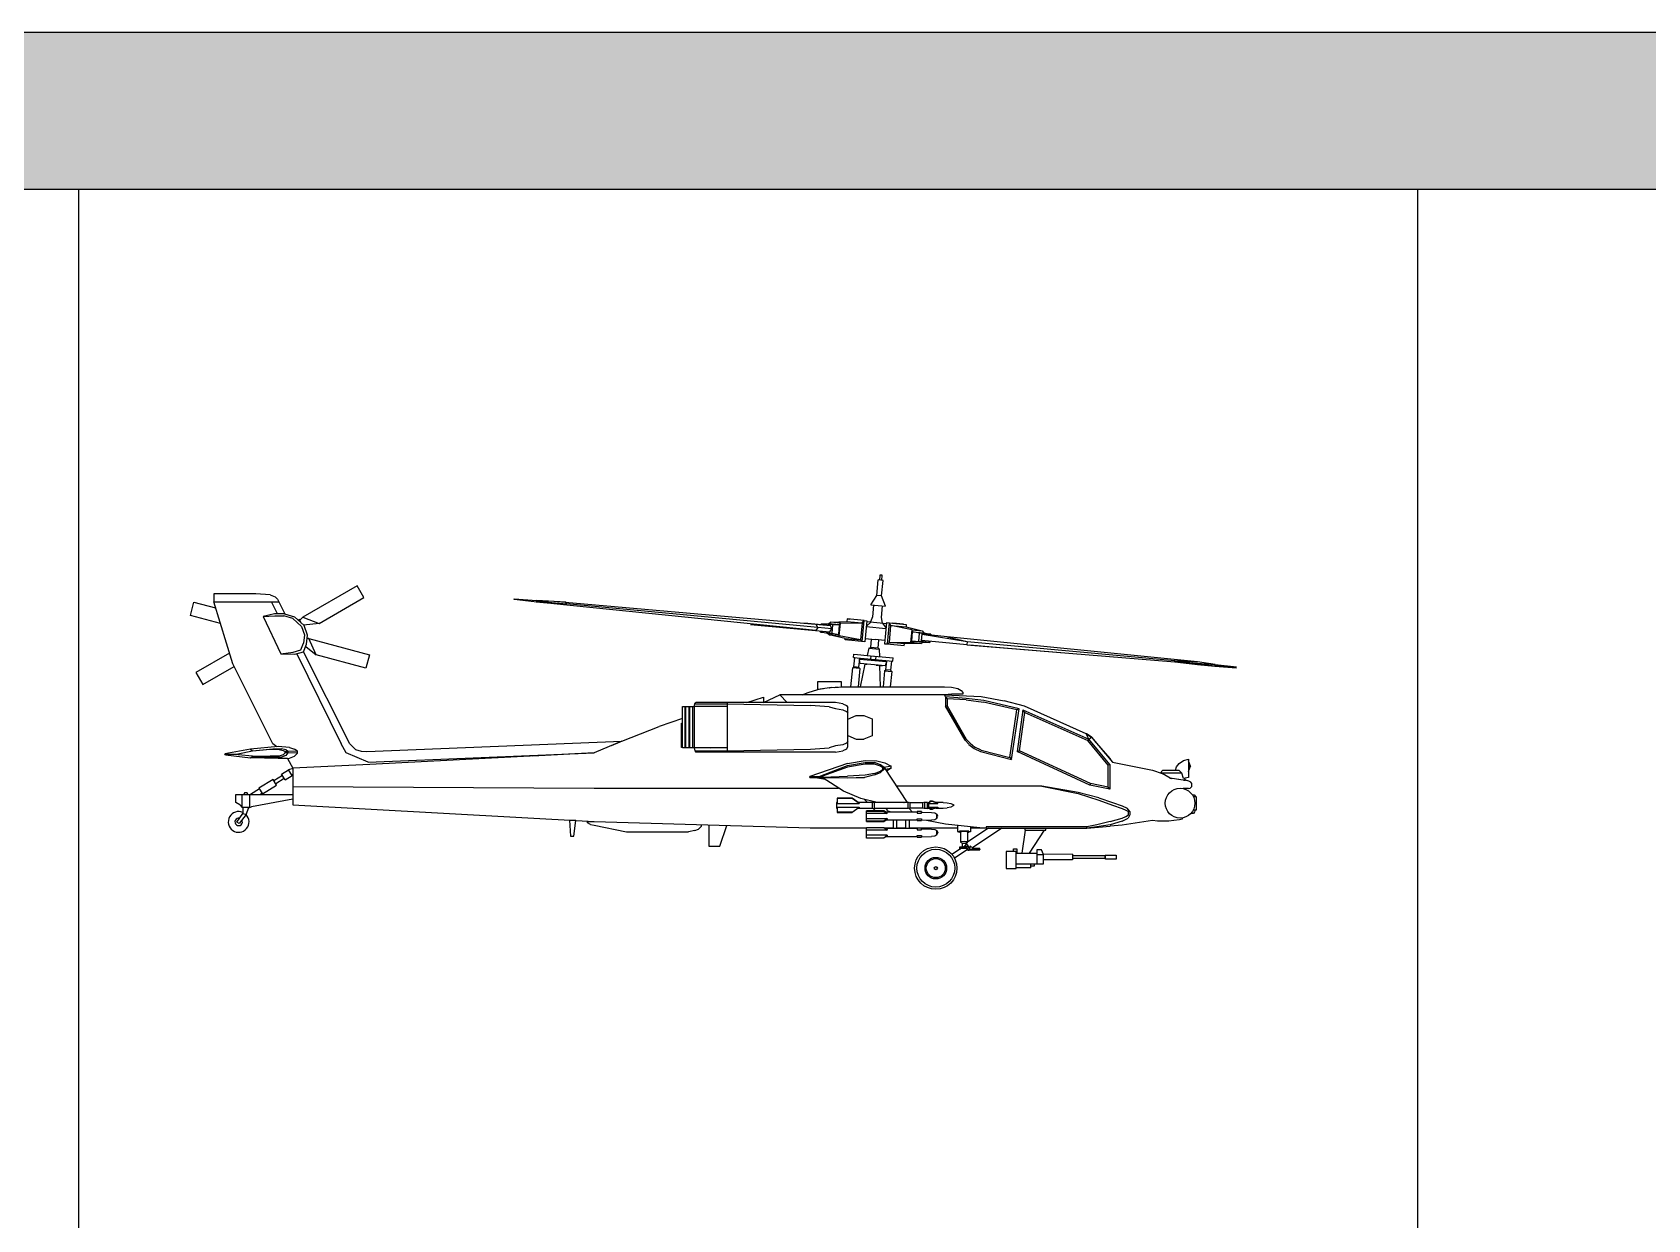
# Model space of a CAD drawing. Header units: millimetres. Extents: x 15433 to 243506, y 235846 to 321695.
# Drawn here: x 184703 to 213816, y 300296 to 321695 of the extents above; entities that cross this region are included whole.
import ezdxf

# ---------------------------------------------------------------- set-up
doc = ezdxf.new("R2010")
doc.units = ezdxf.units.MM
doc.layers.add('www.cad-blocks.net', color=7, linetype='Continuous')

# ---------------------------------------------------------------- blocks, each defined once
blk = doc.blocks.new('02SAIR09')
at = {"color": 0, "linetype": 'ByBlock'}
for p, q in [((-192.02, 176.61), (-191.12, 185.84)), ((-188.2, 185.55), (-191.12, 185.84)), ((-190.11, 188.73), (-190.38, 185.76)), ((-189.9, 188.73), (-190.11, 188.73)), ((-189.42, 188.7), (-189.9, 188.73)), ((-188.95, 188.63), (-189.42, 188.7)), ((-188.68, 188.63), (-189.1, 188.63)), ((-189.1, 188.63), (-188.95, 188.63)), ((-189.05, 176.33), (-188.2, 185.55)), ((-188.95, 188.63), (-188.63, 188.59)), ((-188.87, 185.63), (-188.63, 188.59)), ((-188.63, 188.59), (-188.68, 188.63)), ((-565.03, 177.49), (-590.27, 177.49)), ((-590.27, 177.49), (-590.27, 172.72)), ((-556.29, 177), (-565.03, 177.49)), ((-556.29, 177), (-553.27, 175.73)), ((-553.27, 175.73), (-551.99, 174.24)), ((-504.12, 182.41), (-536.83, 163.53)), ((-526.86, 159.75), (-500.04, 175.27)), ((-500.04, 175.27), (-504.12, 182.41)), ((-195.52, 170.92), (-192.02, 176.61)), ((-189.05, 176.33), (-192.02, 176.61)), ((-186.72, 170.11), (-189.05, 176.33)), ((-604.27, 164.56), (-602.15, 172.51)), ((-602.15, 172.51), (-589.16, 169.01)), ((-578.77, 135.47), (-590.27, 172.72)), ((-590.27, 172.72), (-551.25, 172.72)), ((-553.8, 165.48), (-560.53, 163.99)), ((-552.05, 165.44), (-555.55, 172.72)), ((-547.75, 165.48), (-553.8, 165.48)), ((-551.99, 174.24), (-547.65, 165.41)), ((-547.65, 165.41), (-547.75, 165.48)), ((-547.75, 165.48), (-541.76, 163.75)), ((-409.75, 174.07), (-409.7, 174.56)), ((-396.23, 172.55), (-409.75, 174.07)), ((-409.7, 174.56), (-396.13, 173.54)), ((-396.61, 172.55), (-396.66, 172.58)), ((-379, 170.92), (-396.61, 172.55)), ((-396.5, 173.57), (-396.55, 173.54)), ((-396.5, 173.57), (-385.9, 173.08)), ((-396.13, 173.54), (-396.23, 172.55)), ((-396.23, 172.55), (-395.81, 173.01)), ((-378.85, 172.41), (-396.13, 173.54)), ((-396.13, 173.54), (-395.81, 173.01)), ((-395.81, 173.01), (-378.37, 171.59)), ((-386.11, 172.86), (-385.9, 173.08)), ((-386, 171.56), (-386.06, 171.56)), ((-228.6, 155.48), (-386, 171.56)), ((-385.9, 173.08), (-219.8, 158.41)), ((-378.37, 171.59), (-379, 170.92)), ((-378.37, 171.59), (-378.85, 172.41)), ((-227.38, 157.24), (-378.37, 171.59)), ((-195.52, 170.92), (-186.72, 170.11)), ((-193.88, 170.74), (-194.46, 163.78)), ((-189.1, 163.29), (-188.47, 170.21)), ((-586.29, 159.72), (-604.27, 164.56)), ((-560.53, 163.99), (-553.64, 164.24)), ((-560.53, 163.99), (-550.03, 141.48)), ((-553.64, 164.24), (-548.23, 164.24)), ((-542.82, 162.69), (-548.23, 164.24)), ((-537.63, 157.95), (-542.82, 162.69)), ((-541.76, 163.75), (-536.04, 158.48)), ((-538.85, 162.05), (-539.53, 161.66)), ((-537.68, 159.96), (-538.85, 162.05)), ((-538.63, 161.63), (-536.83, 163.53)), ((-537.63, 157.95), (-535.82, 152.79)), ((-536.83, 163.53), (-526.86, 159.75)), ((-526.86, 159.75), (-536.25, 158.66)), ((-534.02, 152.72), (-536.04, 158.48)), ((-267.89, 159.15), (-220.17, 154.66)), ((-235.33, 159.86), (-235.39, 159.79)), ((-225.26, 158.9), (-235.33, 159.86)), ((-227.38, 157.24), (-228.6, 155.48)), ((-227.38, 157.24), (-228.28, 159.19)), ((-218.95, 156.43), (-227.38, 157.24)), ((-225.26, 158.9), (-225.21, 159.4)), ((-225.21, 159.4), (-220.97, 159.5)), ((-218.53, 158.8), (-225.21, 159.4)), ((-221.02, 159.01), (-221.07, 158.52)), ((-220.97, 159.5), (-219.8, 160.42)), ((-214.29, 158.87), (-220.97, 159.5)), ((-220.17, 154.66), (-218.95, 156.43)), ((-219.96, 158.9), (-220.01, 158.41)), ((-219.8, 160.42), (-209.99, 160.99)), ((-213.81, 159.86), (-219.8, 160.42)), ((-218.95, 156.43), (-219.8, 158.41)), ((-218.53, 158.8), (-219.01, 153.81)), ((-214.29, 158.87), (-218.53, 158.8)), ((-214.82, 153.14), (-214.29, 158.87)), ((-214.55, 152.37), (-213.81, 159.86)), ((-214.29, 158.87), (-213.81, 159.86)), ((-213.81, 159.86), (-200.82, 160.14)), ((-209.67, 162.47), (-209.99, 160.99)), ((-209.99, 160.99), (-200.82, 160.14)), ((-199.44, 161.52), (-209.67, 162.47)), ((-209.67, 162.47), (-208.08, 162.33)), ((-208.08, 162.33), (-208.14, 162.3)), ((-200.82, 160.14), (-201.83, 149.93)), ((-200.82, 160.14), (-199.44, 161.52)), ((-200.66, 148.8), (-199.44, 161.52)), ((-199.44, 161.52), (-197.91, 161.34)), ((-197.91, 161.34), (-199.07, 148.65)), ((-186.45, 156.5), (-198.28, 157.6)), ((-198.22, 158.06), (-195.25, 160.6)), ((-197.96, 160.85), (-197.96, 160.81)), ((-197.96, 160.81), (-192.02, 160.32)), ((-194.46, 163.78), (-195.78, 160.64)), ((-192.02, 160.32), (-186.14, 159.75)), ((-188.47, 159.96), (-189.1, 163.29)), ((-188.79, 160), (-186.4, 156.96)), ((-186.08, 160.25), (-187.3, 147.56)), ((-186.08, 160.25), (-184.49, 160.11)), ((-184.49, 160.11), (-185.71, 147.38)), ((-184.49, 160.11), (-174.31, 159.12)), ((-183.43, 158.48), (-184.49, 160.11)), ((-184.39, 148.27), (-183.43, 158.48)), ((-170.71, 155.79), (-183.43, 158.48)), ((-183.43, 158.48), (-174.26, 157.63)), ((-175.9, 159.29), (-182.27, 159.86)), ((-175.9, 159.29), (-175.96, 159.26)), ((-175.96, 159.26), (-175.9, 159.29)), ((-174.31, 159.12), (-174.26, 157.63)), ((-174.26, 157.63), (-164.72, 155.23)), ((-171.4, 148.3), (-170.71, 155.79)), ((-170.44, 154.73), (-170.71, 155.79)), ((-170.71, 155.79), (-164.72, 155.23)), ((-537.89, 143.78), (-536.3, 147.84)), ((-535.82, 152.79), (-536.3, 147.84)), ((-536.25, 142.72), (-534.5, 147.24)), ((-535.03, 145.86), (-528.83, 140.95)), ((-534.5, 147.24), (-534.02, 152.72)), ((-533.23, 150.67), (-534.23, 150.63)), ((-533.23, 150.67), (-496.75, 140.91)), ((-528.83, 140.95), (-533.23, 150.67)), ((-225.69, 154.45), (-225.63, 155.16)), ((-221.5, 153.78), (-225.69, 154.45)), ((-225.69, 154.45), (-219.01, 153.81)), ((-224.41, 155.05), (-224.41, 155.05)), ((-221.44, 154.77), (-221.5, 154.03)), ((-220.54, 152.93), (-221.5, 153.78)), ((-221.5, 153.78), (-214.82, 153.14)), ((-210.95, 150.77), (-220.54, 152.93)), ((-220.54, 152.93), (-214.55, 152.37)), ((-220.49, 153.92), (-220.38, 154.66)), ((-219.01, 153.81), (-214.82, 153.14)), ((-214.55, 152.37), (-214.82, 153.14)), ((-201.83, 149.93), (-214.55, 152.37)), ((-210.89, 149.79), (-210.95, 150.77)), ((-210.95, 150.77), (-201.83, 149.93)), ((-209.3, 149.61), (-210.89, 149.79)), ((-199.07, 148.65), (-210.89, 149.79)), ((-209.3, 149.61), (-209.3, 149.61)), ((-201.83, 149.93), (-200.66, 148.8)), ((-198.91, 150.63), (-192.97, 150.1)), ((-195.31, 150.32), (-195.73, 145.33)), ((-187.14, 149.54), (-192.97, 150.1)), ((-191.17, 144.91), (-190.75, 149.86)), ((-187.3, 147.56), (-185.71, 147.38)), ((-185.71, 147.38), (-184.39, 148.27)), ((-185.71, 147.38), (-175.48, 146.43)), ((-184.39, 148.27), (-171.4, 148.3)), ((-175.21, 147.42), (-184.39, 148.27)), ((-177.07, 146.57), (-177.07, 146.57)), ((-175.48, 146.43), (-175.21, 147.42)), ((-165.41, 147.74), (-175.21, 147.42)), ((-171.4, 148.3), (-170.97, 149.01)), ((-165.41, 147.74), (-171.4, 148.3)), ((-170.97, 149.01), (-170.44, 154.73)), ((-164.29, 148.41), (-170.97, 149.01)), ((-170.97, 149.01), (-166.73, 148.87)), ((-166.26, 153.85), (-170.44, 154.73)), ((-170.44, 154.73), (-163.76, 154.13)), ((-166.73, 148.87), (-166.26, 153.85)), ((-160.05, 148.23), (-166.73, 148.87)), ((-159.58, 153.21), (-166.26, 153.85)), ((-165.41, 147.74), (-164.29, 148.41)), ((-164.88, 153.71), (-165.35, 148.73)), ((-165.09, 149.47), (-164.72, 153.21)), ((-137.79, 146.89), (-165.09, 149.47)), ((-164.72, 155.23), (-163.76, 154.13)), ((-164.72, 153.21), (-137.63, 148.9)), ((-149.61, 151.76), (-164.72, 153.21)), ((-164.24, 149.36), (-164.29, 148.62)), ((-164.29, 148.41), (-160.05, 148.23)), ((-163.82, 153.6), (-163.87, 153.11)), ((-163.76, 154.13), (-159.58, 153.21)), ((-160, 148.97), (-160.05, 148.23)), ((-159.58, 153.21), (-159.63, 152.72)), ((0.8, 136.6), (-149.61, 151.76)), ((-149.61, 151.76), (-137.63, 148.9)), ((-137.63, 148.9), (-137.79, 146.89)), ((-137.79, 146.89), (-12.88, 136.64)), ((-137.63, 148.9), (-12.83, 137.38)), ((-117.75, 145.01), (-135.98, 146.71)), ((-580.78, 141.9), (-601.03, 130.21)), ((-550.03, 141.48), (-542.61, 142.43)), ((-550.03, 141.48), (-541.5, 141.23)), ((-542.61, 142.43), (-537.89, 143.78)), ((-541.5, 141.23), (-536.25, 142.72)), ((-540.33, 141.55), (-513.77, 87.47)), ((-508.52, 87.47), (-536.25, 142.75)), ((-498.87, 132.93), (-528.83, 140.95)), ((-496.75, 140.91), (-498.87, 132.93)), ((-205.96, 139.25), (-205.8, 141.27)), ((-205.17, 139.04), (-205.96, 139.25)), ((-205.96, 139.25), (-182.27, 137.03)), ((-205.8, 141.27), (-203.47, 141.06)), ((-205.65, 133.7), (-205.17, 139.08)), ((-203.47, 141.06), (-193.93, 140.14)), ((-202.36, 138.69), (-202.84, 133.46)), ((-202.36, 138.33), (-202.41, 138.33)), ((-202.36, 138.16), (-202.36, 138.33)), ((-201.88, 135.61), (-202.36, 138.16)), ((-186.03, 136.64), (-202.36, 138.16)), ((-196.74, 144.94), (-197.75, 140.45)), ((-196.74, 144.94), (-195.73, 145.33)), ((-196.74, 144.94), (-190.27, 144.31)), ((-195.73, 138.3), (-195.84, 137.56)), ((-191.17, 144.91), (-195.73, 145.33)), ((-195.57, 140.28), (-195.73, 138.3)), ((-195.57, 140.28), (-184.39, 139.25)), ((-192.55, 137.24), (-192.5, 137.98)), ((-192.5, 137.98), (-192.29, 140)), ((-191.17, 144.91), (-190.27, 144.31)), ((-190.17, 139.78), (-190.27, 144.31)), ((-186.03, 136.64), (-186.98, 134.2)), ((-186.45, 131.9), (-185.98, 137.13)), ((-186.03, 136.78), (-186.03, 136.64)), ((-186.03, 136.78), (-186.03, 136.64)), ((-184.39, 139.25), (-182.05, 139.01)), ((-183.11, 137.1), (-183.64, 131.62)), ((-182.27, 137.03), (-183.17, 136.96)), ((-182.27, 137.03), (-182.05, 139.01)), ((-117.75, 145.01), (-117.75, 145.16)), ((-117.75, 145.16), (-117.75, 145.01)), ((-61.87, 140.38), (-117.75, 145.01)), ((-12.88, 136.64), (-12.83, 137.38)), ((-2.33, 135.61), (-12.88, 136.64)), ((-12.88, 136.64), (0.64, 135.08)), ((-12.83, 137.38), (-2.28, 136.11)), ((-12.83, 137.38), (0.8, 136.6)), ((-2.33, 135.61), (-2.28, 136.11)), ((-2.28, 136.11), (11.29, 135.08)), ((11.29, 135.08), (0.8, 136.6)), ((-601.03, 130.21), (-596.9, 123.07)), ((-596.9, 123.07), (-578.02, 133.95)), ((-554.75, 87.47), (-578.77, 135.47)), ((-207.5, 121.72), (-206.44, 133.03)), ((-206.44, 133.03), (-205.65, 133.7)), ((-204.32, 132.82), (-206.44, 133.03)), ((-205.65, 133.7), (-204.21, 133.56)), ((-202.2, 132.64), (-204.32, 132.82)), ((-204.21, 133.56), (-202.84, 133.46)), ((-202.2, 132.64), (-203.21, 121.72)), ((-202.84, 133.46), (-202.2, 132.64)), ((-186.98, 134.2), (-201.88, 135.61)), ((-201.83, 121.69), (-198.86, 135.29)), ((-198.54, 135.26), (-198.28, 135.26)), ((-198.28, 135.26), (-197.96, 135.22)), ((-192.29, 134.69), (-191.86, 134.66)), ((-191.86, 134.66), (-190.91, 134.55)), ((-189.9, 134.48), (-190.48, 134.52)), ((-190.06, 134.48), (-189.9, 134.48)), ((-189.69, 121.69), (-190.06, 134.48)), ((-190.06, 134.48), (-189.9, 134.48)), ((-189.9, 134.48), (-188.73, 134.34)), ((-187.25, 131.23), (-188.15, 121.69)), ((-187.25, 131.23), (-186.45, 131.9)), ((-187.25, 131.23), (-183.01, 130.81)), ((-183.64, 131.62), (-186.45, 131.9)), ((-183.01, 130.81), (-183.91, 121.69)), ((-183.64, 131.62), (-183.01, 130.81)), ((11.19, 134.09), (-2.33, 135.61)), ((0.64, 135.08), (11.19, 134.09)), ((11.19, 134.09), (11.29, 135.08)), ((11.61, 134.55), (11.19, 134.09)), ((11.19, 134.09), (24.12, 133.14)), ((11.29, 135.08), (11.61, 134.55)), ((11.29, 135.01), (24.12, 133.63)), ((24.12, 133.14), (11.4, 134.3)), ((-260.04, 112.22), (-250.28, 116.74)), ((-151.25, 116.74), (-250.28, 116.74)), ((-250.28, 116.74), (-245.78, 112.22)), ((-236.77, 116.74), (-233.27, 118.22)), ((-233.27, 118.22), (-227.28, 119.99)), ((-227.43, 119.96), (-227.43, 124.76)), ((-227.43, 124.76), (-213.28, 124.76)), ((-227.38, 119.96), (-227.43, 119.96)), ((-219.01, 121.23), (-227.28, 119.99)), ((-226.48, 120.13), (-227.12, 119.99)), ((-223.88, 120.52), (-226.48, 120.13)), ((-220.33, 121.05), (-220.01, 121.05)), ((-219.01, 121.23), (-211, 121.72)), ((-217.1, 121.33), (-216.83, 121.37)), ((-216.83, 121.37), (-215.29, 121.44)), ((-213.28, 124.76), (-213.28, 121.72)), ((-213.28, 121.72), (-151.25, 121.72)), ((-151.25, 121.72), (-147.01, 121.48)), ((-147.01, 117.23), (-151.25, 116.74)), ((-151.25, 116.74), (-129.25, 115.75)), ((-150.77, 115.54), (-151.25, 116.74)), ((-147.01, 121.48), (-143.25, 120.73)), ((-140.28, 117.23), (-147.01, 117.23)), ((-143.25, 120.73), (-141.29, 119.5)), ((-141.29, 119.5), (-140.28, 118.22)), ((-140.28, 118.22), (-140.28, 117.23)), ((-308.65, 109.74), (-301.66, 109.74)), ((-308.65, 84.97), (-308.65, 109.74)), ((-307.22, 109.74), (-307.22, 84.97)), ((-306.59, 84.97), (-306.59, 109.74)), ((-304.84, 109.74), (-304.84, 84.97)), ((-304.2, 84.97), (-304.2, 109.74)), ((-302.66, 109.74), (-302.66, 84.97)), ((-301.66, 109.74), (-301.34, 111.47)), ((-301.66, 109.74), (-301.66, 84.97)), ((-281.78, 109.74), (-301.66, 109.74)), ((-301.34, 111.47), (-300.75, 112.22)), ((-301.34, 111.47), (-281.78, 111.47)), ((-216.78, 112.22), (-300.75, 112.22)), ((-281.78, 112.22), (-281.78, 82.49)), ((-281.78, 111.47), (-231.78, 110.48)), ((-270.06, 112.22), (-260.04, 115.47)), ((-260.04, 115.47), (-260.04, 112.22)), ((-220.54, 109.64), (-231.78, 110.48)), ((-220.54, 109.64), (-216.78, 108.61)), ((-212.27, 111.47), (-216.78, 112.22)), ((-216.78, 108.61), (-212.27, 107.83)), ((-212.27, 111.47), (-210.05, 110.48)), ((-212.27, 107.83), (-210.05, 106.88)), ((-210.05, 110.48), (-209.25, 109.25)), ((-210.05, 106.88), (-209.25, 105.75)), ((-209.25, 85.5), (-209.25, 109.25)), ((-150.77, 115.54), (-149.77, 114.48)), ((-138.21, 114.72), (-150.77, 115.54)), ((-150.77, 115.54), (-150.77, 109.95)), ((-149.77, 110.24), (-150.77, 109.95)), ((-150.77, 109.95), (-138.95, 89.74)), ((-138.9, 89.63), (-150.77, 109.95)), ((-149.77, 114.48), (-149.77, 110.24)), ((-138.32, 113.74), (-149.77, 114.48)), ((-149.77, 110.24), (-138.16, 90.3)), ((-138.32, 113.74), (-127.82, 112.5)), ((-127.71, 113.49), (-138.21, 114.72)), ((-129.25, 115.75), (-115.52, 113.24)), ((-107.83, 107.73), (-127.82, 112.5)), ((-106.45, 108.43), (-127.71, 113.49)), ((-103.27, 109.99), (-115.52, 113.24)), ((-112.02, 79.24), (-107.83, 107.73)), ((-110.96, 77.93), (-106.45, 108.43)), ((-106.45, 108.43), (-107.83, 107.73)), ((-104.17, 107.8), (-107.67, 82.77)), ((-103.11, 106.21), (-104.17, 107.8)), ((-104.17, 107.8), (-64.52, 90.23)), ((-66.27, 93.48), (-103.27, 109.99)), ((-345.02, 88.96), (-322.76, 97.72)), ((-308.71, 102.53), (-322.76, 97.72)), ((-309.29, 85.25), (-309.29, 99.74)), ((-309.29, 99.74), (-308.65, 99.74)), ((-309.29, 99.74), (-308.65, 99.74)), ((-309.29, 99.74), (-309.29, 85.25)), ((-209.25, 102.25), (-204.27, 104.48)), ((-204.27, 104.48), (-199.76, 104.48)), ((-199.76, 104.48), (-194.78, 102.5)), ((-194.78, 102.5), (-194.78, 92.25)), ((-106.3, 83.23), (-103.11, 106.21)), ((-103.11, 106.21), (-65.16, 89.42)), ((-552.42, 85.64), (-554.75, 87.47)), ((-510.75, 82), (-513.77, 87.47)), ((-508.52, 87.47), (-505.02, 83.98)), ((-498.29, 82.74), (-345.02, 88.99)), ((-345.02, 88.96), (-361.78, 81.96)), ((-346.29, 88.5), (-351.54, 86.24)), ((-345.02, 88.99), (-346.29, 88.5)), ((-345.02, 88.96), (-345.02, 88.99)), ((-210.05, 87.83), (-212.27, 86.87)), ((-209.25, 88.96), (-210.05, 87.83)), ((-209.25, 92.49), (-204.27, 90.23)), ((-204.27, 90.23), (-199.76, 90.23)), ((-194.78, 92.25), (-199.76, 90.23)), ((-136.62, 87.16), (-138.9, 89.63)), ((-138.16, 90.3), (-135.93, 87.86)), ((-135.93, 87.86), (-133.07, 85.43)), ((-66, 93.34), (-66.27, 93.48)), ((-66, 93.34), (-66.27, 93.48)), ((-66.27, 93.48), (-63.03, 91.47)), ((-64.52, 90.23), (-66.27, 93.48)), ((-66, 93.34), (-66.11, 93.38)), ((-66.11, 93.38), (-66, 93.34)), ((-65, 92.74), (-66, 93.34)), ((-65.16, 89.42), (-64.52, 90.23)), ((-53.02, 74.54), (-65.16, 89.42)), ((-63.03, 91.47), (-65, 92.74)), ((-64.52, 90.23), (-63.03, 91.47)), ((-52.01, 74.93), (-64.52, 90.23)), ((-63.03, 91.47), (-50.26, 76.48)), ((-61.76, 89.98), (-61.29, 89.49)), ((-61.29, 89.49), (-51.95, 78.5)), ((-568.27, 84.22), (-583.54, 81.47)), ((-583.54, 81.47), (-575.74, 81.22)), ((-583.27, 80.72), (-583.54, 81.47)), ((-575.53, 80.97), (-583.27, 80.72)), ((-583.27, 80.72), (-568.27, 78.99)), ((-567, 82.99), (-575.74, 81.22)), ((-575.74, 81.22), (-575.53, 80.97)), ((-575.53, 80.97), (-567, 80.23)), ((-551.52, 85.74), (-568.27, 84.22)), ((-568.27, 84.22), (-567, 83.23)), ((-568.27, 78.99), (-567, 79.73)), ((-551.52, 78.5), (-568.27, 78.99)), ((-567, 83.23), (-554.75, 84.47)), ((-556.29, 83.98), (-567, 82.99)), ((-567, 82.99), (-567, 83.23)), ((-567, 80.23), (-556.29, 79.98)), ((-567, 79.73), (-567, 80.23)), ((-567, 79.73), (-554.75, 79.49)), ((-551.04, 83.98), (-556.29, 83.98)), ((-551.04, 79.98), (-556.29, 79.98)), ((-554.75, 84.47), (-549.5, 84.47)), ((-554.75, 79.49), (-549.5, 79.49)), ((-544.78, 85.25), (-551.52, 85.74)), ((-545.9, 78.67), (-551.52, 78.5)), ((-551.04, 83.98), (-548.49, 83.48)), ((-548.49, 80.72), (-551.04, 79.98)), ((-547.01, 83.73), (-549.5, 84.47)), ((-547.01, 80.48), (-549.5, 79.49)), ((-548.49, 83.48), (-547.27, 82.74)), ((-547.27, 82), (-548.49, 80.72)), ((-547.27, 82.74), (-545.79, 82.74)), ((-547.27, 82), (-547.27, 82.74)), ((-545.79, 82), (-547.27, 82)), ((-545.79, 82.74), (-547.01, 83.73)), ((-545.79, 82), (-547.01, 80.48)), ((-545.9, 78.67), (-544.78, 78.75)), ((-545.9, 78.67), (-542.77, 72.74)), ((-540.01, 82.99), (-545.79, 82.74)), ((-545.79, 82.74), (-545.79, 82)), ((-540.01, 81.75), (-545.79, 82)), ((-544.78, 85.25), (-541.76, 84.22)), ((-544.78, 78.75), (-541.76, 79.98)), ((-540.01, 82.99), (-541.76, 84.22)), ((-541.76, 79.98), (-540.01, 81.75)), ((-540.01, 81.75), (-540.01, 82.99)), ((-497.49, 76.48), (-510.75, 82)), ((-505.02, 83.98), (-501.79, 82.99)), ((-501.79, 82.99), (-498.29, 82.74)), ((-497.49, 76.48), (-361.78, 82)), ((-361.78, 82), (-496.54, 75)), ((-361.78, 81.96), (-398.57, 80.05)), ((-308.65, 85.25), (-309.29, 85.25)), ((-308.65, 85.25), (-309.29, 85.25)), ((-301.66, 84.97), (-308.65, 84.97)), ((-301.66, 84.97), (-301.34, 83.23)), ((-281.78, 84.97), (-301.66, 84.97)), ((-301.34, 83.23), (-300.75, 82.49)), ((-301.34, 83.23), (-281.78, 83.23)), ((-216.78, 82.49), (-300.75, 82.49)), ((-291.8, 84.97), (-281.78, 85.11)), ((-285.75, 85.04), (-285.75, 84.97)), ((-281.83, 84.97), (-281.83, 85.07)), ((-281.78, 85.11), (-281.78, 84.97)), ((-281.78, 85.11), (-281.78, 84.97)), ((-281.78, 83.23), (-231.78, 84.22)), ((-231.78, 84.22), (-220.54, 85.07)), ((-216.78, 86.1), (-220.54, 85.07)), ((-212.27, 86.87), (-216.78, 86.1)), ((-216.78, 82.49), (-212.27, 83.23)), ((-210.05, 84.22), (-212.27, 83.23)), ((-210.05, 84.22), (-209.25, 85.5)), ((-136.57, 87.09), (-133.49, 84.54)), ((-133.49, 84.54), (-129.62, 82.74)), ((-129.3, 83.69), (-133.07, 85.43)), ((-129.62, 82.74), (-110.96, 77.93)), ((-129.3, 83.69), (-112.02, 79.24)), ((-112.02, 79.24), (-110.96, 77.93)), ((-107.67, 82.77), (-106.3, 83.23)), ((-63.94, 62.56), (-107.67, 82.77)), ((-63.51, 63.48), (-106.3, 83.23)), ((-51.95, 78.5), (-51.64, 78.07)), ((-7.69, 77.47), (-4.67, 78.21)), ((-4.67, 78.21), (-4.67, 67.22)), ((-549.02, 68.32), (-554.11, 65.14)), ((-549.55, 69.17), (-545.31, 71.82)), ((-547.43, 65.77), (-549.55, 69.17)), ((-547.43, 65.77), (-543.19, 68.39)), ((-542.77, 72.49), (-545.31, 71.82)), ((-543.19, 68.39), (-545.31, 71.82)), ((-543.19, 68.39), (-542.77, 68.88)), ((-496.54, 75), (-542.77, 72.74)), ((-542.77, 72.74), (-542.77, 50.72)), ((-209.52, 75.49), (-232.26, 67.72)), ((-226.53, 67.72), (-209.52, 74.47)), ((-226.53, 67.72), (-224.52, 67.97)), ((-209.52, 73.48), (-224.52, 67.97)), ((-224.52, 67.97), (-224.52, 67.47)), ((-224.52, 67.47), (-209.52, 67.97)), ((-209.52, 75.49), (-199.02, 77.47)), ((-209.52, 74.47), (-199.02, 76.24)), ((-199.02, 75.25), (-209.52, 73.48)), ((-199.02, 68.5), (-209.52, 67.97)), ((-193.29, 68.74), (-199.28, 67.22)), ((-199.02, 77.47), (-192.02, 77.23)), ((-199.02, 76.24), (-193.29, 76.24)), ((-193.29, 75.25), (-199.02, 75.25)), ((-193.29, 69.49), (-199.02, 68.5)), ((-189.79, 74.72), (-193.29, 76.24)), ((-189.79, 73.97), (-193.29, 75.25)), ((-193.29, 69.49), (-189.79, 70.97)), ((-193.29, 68.74), (-189.79, 70.23)), ((-192.02, 77.23), (-187.04, 75.99)), ((-187.51, 73.23), (-189.79, 74.72)), ((-188.26, 72.98), (-189.79, 73.97)), ((-187.51, 72.24), (-189.79, 70.23)), ((-189.79, 70.97), (-188.26, 72.24)), ((-188.26, 72.98), (-187.51, 73.23)), ((-188.26, 72.24), (-188.26, 72.98)), ((-187.51, 72.24), (-188.26, 72.24)), ((-183.27, 73.97), (-187.51, 73.23)), ((-187.51, 73.23), (-187.51, 72.24)), ((-187.51, 73.23), (-173.78, 52.24)), ((-187.04, 75.99), (-183.27, 73.97)), ((-186.93, 72.28), (-183.27, 72.74)), ((-183.27, 72.74), (-186.03, 70.9)), ((-183.27, 72.74), (-183.27, 73.97)), ((-52.01, 74.93), (-53.02, 74.54)), ((-53.02, 61.32), (-53.02, 74.54)), ((-52.01, 74.93), (-52.01, 60.23)), ((-50.26, 76.48), (-26.3, 71.5)), ((-26.3, 71.5), (-20.52, 69.49)), ((-21.68, 69.87), (-20.04, 71.5)), ((-8.69, 69.73), (-21.26, 69.73)), ((-15.75, 66.73), (-20.52, 69.49)), ((-20.04, 71.5), (-10.44, 71.5)), ((-12.56, 71.5), (-11.93, 73.55)), ((-11.93, 73.55), (-10.23, 75.53)), ((-10.44, 71.5), (-8.69, 69.73)), ((-10.23, 75.53), (-7.69, 77.47)), ((-7.69, 66.48), (-8.69, 69.73)), ((-3.5, 73.97), (-4.67, 77.15)), ((-4.67, 76.24), (-3.5, 73.97)), ((-4.67, 73.97), (-3.5, 73.97)), ((-3.5, 73.97), (-4.67, 71.75)), ((-4.67, 70.79), (-3.5, 73.97)), ((-562.86, 60.3), (-568.27, 57.01)), ((-554.64, 65.99), (-563.13, 60.72)), ((-563.13, 60.72), (-561.01, 57.33)), ((-561.01, 57.33), (-552.52, 62.59)), ((-552.52, 62.59), (-554.64, 65.99)), ((-547.96, 66.62), (-553.05, 63.44)), ((-542.77, 61.74), (-361.78, 60.86)), ((-361.78, 60.86), (-214.92, 60.86)), ((-232.26, 67.72), (-226.53, 67.72)), ((-232.26, 67.22), (-232.26, 67.72)), ((-232.26, 67.72), (-232.26, 67.61)), ((-226.53, 67.22), (-232.26, 67.22)), ((-232.26, 67.22), (-209.52, 66.98)), ((-222.82, 65.92), (-230.03, 67.19)), ((-226.53, 67.22), (-226.53, 67.72)), ((-224.52, 67.47), (-226.53, 67.22)), ((-212.01, 58.99), (-224.71, 67.14)), ((-201.51, 54.5), (-212.01, 58.99)), ((-209.52, 66.98), (-204.32, 67.22)), ((-204.32, 67.22), (-199.28, 67.22)), ((-92.78, 61.99), (-180.16, 61.99)), ((-71.04, 58.25), (-92.78, 61.99)), ((-92.78, 61.99), (-71.04, 57.47)), ((-58.53, 54.99), (-71.04, 58.25)), ((-63.51, 63.48), (-63.94, 62.56)), ((-52.01, 60.23), (-63.94, 62.56)), ((-53.02, 61.32), (-63.51, 63.48)), ((-52.01, 60.23), (-53.02, 61.32)), ((-15.75, 66.73), (-15.85, 66.76)), ((-15.85, 66.76), (-14.79, 66.62)), ((-9.28, 65.74), (-15.75, 66.73)), ((-7.63, 65.63), (-10.66, 65.99)), ((-6.52, 65.49), (-9.28, 65.74)), ((-4.77, 60.47), (-7.9, 60.47)), ((-4.67, 67.22), (-7.69, 66.48)), ((-7.63, 65.63), (-6.52, 65.49)), ((-6.52, 65.49), (-6.89, 66.66)), ((-4.51, 65), (-6.52, 65.49)), ((-4.77, 60.47), (-3.76, 60.72)), ((-3.29, 64.47), (-4.51, 65)), ((-3.76, 60.72), (-2.76, 61.74)), ((-2.76, 63.48), (-3.29, 64.47)), ((-2.76, 61.74), (-2.76, 63.48)), ((-577.02, 56.97), (-542.77, 56.97)), ((-577.02, 52.24), (-577.02, 56.97)), ((-574.52, 50.72), (-577.02, 52.24)), ((-574.52, 50.72), (-573.25, 49.23)), ((-573.25, 49.23), (-573.25, 56.97)), ((-568.75, 49.23), (-573.25, 49.23)), ((-572.78, 49.23), (-572.78, 45.49)), ((-571.77, 58), (-572.25, 56.97)), ((-570.28, 58), (-571.77, 58)), ((-570.76, 44.99), (-569.28, 49.23)), ((-569.75, 56.97), (-570.28, 58)), ((-568.75, 56.97), (-568.75, 49.23)), ((-568.75, 49.23), (-567.53, 49.48)), ((-542.77, 54.22), (-567.53, 49.48)), ((-562.49, 57.01), (-561.28, 57.77)), ((-542.77, 50.72), (-361.78, 40.72)), ((-215.77, 52.17), (-216.25, 52.17)), ((-216.25, 52.17), (-216.25, 48.81)), ((-216.25, 48.81), (-215.82, 48.81)), ((-206.76, 54.82), (-215.77, 54.82)), ((-215.77, 54.82), (-215.77, 51.64)), ((-206.76, 54.64), (-215.77, 54.64)), ((-215.77, 51.64), (-202.52, 51.64)), ((-215.77, 49.23), (-215.77, 49.34)), ((-215.77, 49.34), (-202.52, 49.34)), ((-215.77, 49.34), (-215.77, 46.16)), ((-202.52, 51.81), (-206.76, 54.82)), ((-206.76, 54.64), (-206.76, 54.82)), ((-206.76, 54.82), (-206.76, 54.64)), ((-202.52, 51.64), (-206.76, 54.64)), ((-206.76, 46.34), (-202.52, 49.34)), ((-202.52, 49.16), (-206.76, 46.16)), ((-194.51, 52.17), (-203.05, 52.17)), ((-203.05, 48.81), (-194.51, 48.81)), ((-202.62, 51.71), (-202.52, 51.64)), ((-202.52, 51.64), (-202.52, 51.81)), ((-202.52, 49.34), (-202.52, 49.16)), ((-191.76, 52.24), (-201.51, 54.5)), ((-199.34, 53.97), (-197.59, 52.13)), ((-194.04, 52.41), (-194.51, 52.17)), ((-194.51, 48.81), (-194.51, 52.17)), ((-194.51, 48.81), (-194.04, 48.56)), ((-194.14, 48.56), (-192.76, 47.22)), ((-194.04, 52.41), (-193.51, 52.17)), ((-194.04, 48.56), (-193.51, 48.81)), ((-173.04, 52.17), (-193.51, 52.17)), ((-193.51, 52.17), (-193.51, 48.81)), ((-193.51, 48.81), (-173.04, 48.81)), ((-173.78, 52.24), (-191.76, 52.24)), ((-188.68, 52.13), (-188.73, 52.2)), ((-186.77, 52.24), (-186.72, 52.17)), ((-185.29, 47.22), (-186.4, 48.77)), ((-179.51, 52.2), (-179.46, 52.17)), ((-176.96, 52.2), (-176.91, 52.13)), ((-175.59, 52.13), (-175.64, 52.24)), ((-175.64, 52.24), (-175.64, 52.2)), ((-175.64, 52.2), (-175.59, 52.17)), ((-173.04, 52.17), (-172.51, 52.41)), ((-173.04, 48.81), (-173.04, 52.17)), ((-172.51, 48.56), (-173.04, 48.81)), ((-172.51, 52.41), (-172.03, 52.17)), ((-172.03, 48.81), (-172.51, 48.56)), ((-170.44, 46.44), (-172.41, 48.63)), ((-172.3, 48.67), (-172.35, 48.56)), ((-172.03, 52.17), (-172.03, 48.81)), ((-172.03, 52.17), (-164.29, 52.17)), ((-164.29, 48.81), (-172.03, 48.81)), ((-164.29, 52.17), (-163.76, 52.41)), ((-164.29, 48.81), (-164.29, 52.17)), ((-163.76, 48.56), (-164.29, 48.81)), ((-163.76, 52.41), (-163.29, 52.17)), ((-163.29, 48.81), (-163.76, 48.56)), ((-163.29, 52.17), (-163.29, 48.81)), ((-161.75, 52.17), (-163.29, 52.17)), ((-163.29, 48.81), (-161.75, 48.81)), ((-161.75, 52.17), (-161.27, 52.41)), ((-161.75, 52.17), (-161.75, 48.81)), ((-161.75, 48.81), (-161.27, 48.56)), ((-161.27, 52.41), (-160.79, 52.17)), ((-161.27, 48.56), (-160.79, 48.81)), ((-160.79, 52.17), (-160.21, 52.17)), ((-160.79, 52.17), (-160.79, 48.81)), ((-160.79, 48.81), (-160.21, 48.81)), ((-160, 52.87), (-160.26, 51.64)), ((-160.26, 51.64), (-160.26, 51.81)), ((-160.26, 51.81), (-160.26, 51.64)), ((-160.26, 51.64), (-155.28, 51.64)), ((-160.26, 49.16), (-160.26, 49.34)), ((-160.26, 49.34), (-155.28, 49.34)), ((-160, 48.28), (-160.26, 49.34)), ((-160.26, 49.16), (-160, 48.1)), ((-158.52, 52.87), (-160, 52.87)), ((-160, 52.7), (-160, 52.87)), ((-158.52, 52.7), (-160, 52.7)), ((-155.28, 51.81), (-158.52, 52.87)), ((-158.52, 52.7), (-158.52, 52.87)), ((-158.52, 52.87), (-158.52, 52.7)), ((-155.28, 51.64), (-158.52, 52.7)), ((-158.52, 48.28), (-155.28, 49.34)), ((-155.28, 49.16), (-158.52, 48.1)), ((-151.99, 52.17), (-156.39, 52.17)), ((-156.39, 48.81), (-151.99, 48.81)), ((-155.28, 51.64), (-155.28, 51.81)), ((-155.28, 49.34), (-155.28, 49.16)), ((-151.99, 52.17), (-149.77, 52.03)), ((-151.99, 48.81), (-149.77, 48.92)), ((-149.77, 52.03), (-147.54, 51.57)), ((-147.54, 49.41), (-149.77, 48.92)), ((-147.54, 51.57), (-146, 50.89)), ((-146, 50.08), (-147.54, 49.41)), ((-146, 50.89), (-145.53, 50.47)), ((-145.53, 50.47), (-146, 50.08)), ((-71.04, 57.47), (-58.53, 53.47)), ((-58.53, 54.99), (-50.26, 52.24)), ((-58.53, 53.47), (-50.26, 50.47)), ((-50.26, 52.24), (-44.53, 50.22)), ((-50.26, 50.47), (-44.53, 48.49)), ((-44.53, 50.22), (-41.51, 48.74)), ((-40.03, 46.72), (-41.51, 48.74)), ((-2.39, 56.73), (-1.27, 56.73)), ((0, 55.49), (-1.65, 55.49)), ((-1.27, 56.73), (-0.34, 55.49)), ((0, 55.49), (0, 47.47)), ((-576.43, 40.36), (-572.78, 45.49)), ((-575, 39.48), (-576.43, 40.36)), ((-570.76, 44.99), (-575, 39.48)), ((-572.78, 45.49), (-570.76, 44.99)), ((-376.46, 41.49), (-376.04, 31.99)), ((-372.75, 41.32), (-375.77, 41.46)), ((-374.02, 31.99), (-372.75, 41.32)), ((-365.75, 40.72), (-365.49, 40.89)), ((-365.75, 40.72), (-361.78, 40.72)), ((-365.75, 39.97), (-365.75, 40.72)), ((-364, 38.98), (-365.75, 39.97)), ((-364, 38.98), (-361.78, 38.49)), ((-361.78, 40.72), (-231.99, 36.97)), ((-297.52, 38.84), (-297.52, 37.75)), ((-206.76, 46.34), (-215.77, 46.34)), ((-215.77, 46.16), (-206.76, 46.16)), ((-206.76, 46.16), (-206.76, 46.34)), ((-206.76, 46.16), (-206.76, 46.34)), ((-187.62, 47.18), (-198.17, 47.18)), ((-198.17, 40.75), (-198.17, 47.18)), ((-198.17, 47.01), (-187.62, 47.01)), ((-185.66, 45.52), (-198.17, 45.52)), ((-198.17, 42.45), (-185.66, 42.45)), ((-187.62, 40.93), (-198.17, 40.93)), ((-198.17, 40.93), (-198.17, 40.75)), ((-198.17, 40.75), (-187.62, 40.75)), ((-185.66, 45.88), (-187.62, 47.18)), ((-187.62, 47.18), (-187.62, 47.01)), ((-187.62, 47.01), (-187.62, 47.18)), ((-187.62, 47.01), (-185.66, 45.52)), ((-185.66, 42.45), (-187.62, 40.93)), ((-187.62, 40.75), (-185.66, 42.09)), ((-187.62, 40.93), (-187.62, 40.75)), ((-186.56, 46.48), (-167.63, 46.48)), ((-167.63, 41.49), (-186.56, 41.49)), ((-185.66, 45.52), (-185.66, 45.88)), ((-185.66, 42.45), (-185.66, 42.09)), ((-185.29, 47.22), (-183.43, 46.48)), ((-182, 36.47), (-182, 41.46)), ((-180.04, 41.49), (-180.04, 36.47)), ((-174.53, 36.47), (-174.53, 41.46)), ((-172.51, 41.49), (-172.51, 36.47)), ((-165.04, 46.72), (-167.63, 46.72)), ((-167.63, 46.72), (-167.63, 45.66)), ((-167.63, 45.66), (-165.04, 45.66)), ((-167.63, 42.31), (-165.04, 42.31)), ((-167.63, 41.25), (-167.63, 42.31)), ((-167.63, 41.35), (-167.63, 41.25)), ((-167.63, 41.25), (-165.04, 41.25)), ((-165.09, 46.41), (-159.15, 46.23)), ((-165.04, 45.66), (-165.04, 46.72)), ((-165.04, 46.72), (-165.04, 46.62)), ((-165.04, 42.31), (-165.04, 41.25)), ((-165.04, 41.53), (-159.15, 41.74)), ((-162.07, 41.63), (-150.72, 39.37)), ((-158.52, 48.28), (-160, 48.28)), ((-160, 48.28), (-160, 48.1)), ((-160, 48.1), (-158.52, 48.1)), ((-159.15, 46.23), (-157.14, 45.98)), ((-159.15, 41.74), (-157.14, 41.99)), ((-158.52, 48.1), (-158.52, 48.28)), ((-158.52, 48.1), (-158.52, 48.28)), ((-157.14, 45.98), (-155.92, 45.24)), ((-157.14, 41.99), (-155.92, 42.73)), ((-155.92, 42.73), (-155.92, 45.24)), ((-155.39, 44.5), (-155.92, 45.24)), ((-155.92, 42.73), (-155.39, 43.47)), ((-155.92, 42.91), (-155.92, 42.73)), ((-155.28, 43.97), (-155.39, 44.5)), ((-155.39, 43.47), (-155.28, 43.97)), ((-150.72, 39.37), (-126.28, 36.72)), ((-51.8, 40.72), (-59.75, 38.74)), ((-51.8, 40.72), (-44.53, 42.73)), ((-44.53, 41), (-51.8, 38.74)), ((-44.53, 48.49), (-42.25, 47.47)), ((-44.53, 42.73), (-42.25, 43.72)), ((-44.53, 41), (-41.03, 42.73)), ((-26.3, 41.25), (-44.53, 38.49)), ((-42.25, 47.47), (-40.77, 46.72)), ((-42.25, 43.72), (-40.77, 44.74)), ((-40.03, 44.74), (-41.03, 42.73)), ((-40.77, 44.74), (-40.77, 46.72)), ((-40.03, 46.72), (-40.03, 44.74)), ((-23.27, 41), (-26.3, 41.25)), ((-16.54, 41), (-23.27, 41)), ((-13.52, 41.25), (-16.54, 41)), ((-10.02, 41.74), (-13.52, 41.25)), ((-8.54, 42.24), (-10.02, 41.74)), ((-8.54, 42.8), (-8.54, 42.24)), ((-1.75, 45.49), (-3.27, 45.61)), ((0, 47.47), (-1.92, 47.47)), ((-1.01, 46.48), (-1.75, 45.49)), ((-0.64, 47.43), (-1.01, 46.48)), ((-376.04, 31.99), (-374.02, 31.99)), ((-361.78, 38.49), (-342.27, 34.5)), ((-342.27, 34.5), (-305, 34.5)), ((-301.28, 35.24), (-305, 34.5)), ((-301.28, 35.24), (-299.01, 36.23)), ((-297.52, 37.75), (-299.01, 36.23)), ((-292.75, 38.7), (-292.75, 25.98)), ((-286.28, 25.98), (-282.09, 38.38)), ((-231.99, 36.97), (-198.17, 36.97)), ((-198.17, 30.75), (-198.17, 37.22)), ((-198.17, 37.22), (-187.62, 37.22)), ((-198.17, 37.04), (-187.62, 37.04)), ((-185.66, 35.52), (-198.17, 35.52)), ((-185.66, 32.45), (-198.17, 32.45)), ((-198.17, 30.93), (-187.62, 30.93)), ((-187.62, 30.75), (-198.17, 30.75)), ((-187.62, 37.22), (-185.66, 35.87)), ((-187.62, 37.22), (-187.62, 37.04)), ((-187.62, 37.04), (-185.66, 35.52)), ((-187.62, 30.93), (-185.66, 32.45)), ((-185.66, 32.09), (-187.62, 30.75)), ((-187.62, 30.75), (-187.62, 30.93)), ((-187.62, 30.93), (-187.62, 30.75)), ((-187.3, 36.97), (-182.05, 36.97)), ((-167.63, 36.47), (-186.56, 36.47)), ((-167.63, 31.49), (-186.56, 31.49)), ((-185.66, 35.87), (-185.66, 35.52)), ((-185.66, 32.45), (-185.66, 32.09)), ((-180.04, 36.97), (-174.53, 36.97)), ((-172.51, 36.97), (-150.72, 36.97)), ((-165.04, 36.72), (-167.63, 36.72)), ((-167.63, 36.72), (-167.63, 35.66)), ((-167.63, 36.62), (-167.63, 36.47)), ((-167.63, 35.66), (-165.04, 35.66)), ((-167.63, 31.24), (-167.63, 32.3)), ((-167.63, 32.3), (-165.04, 32.3)), ((-167.63, 31.35), (-167.63, 31.24)), ((-167.63, 31.24), (-165.04, 31.24)), ((-165.04, 35.66), (-165.04, 36.72)), ((-165.04, 36.4), (-159.15, 36.23)), ((-165.04, 32.3), (-165.04, 31.24)), ((-165.04, 31.53), (-159.15, 31.74)), ((-159.15, 36.23), (-157.14, 35.98)), ((-157.14, 31.99), (-159.15, 31.74)), ((-157.14, 35.98), (-155.92, 35.24)), ((-155.92, 32.73), (-157.14, 31.99)), ((-155.92, 32.73), (-155.92, 35.24)), ((-155.92, 35.24), (-155.39, 34.5)), ((-155.92, 32.73), (-155.39, 33.47)), ((-155.39, 34.5), (-155.28, 33.97)), ((-155.39, 33.47), (-155.28, 33.97)), ((-150.72, 36.97), (-143.56, 36.86)), ((-143.51, 38.56), (-143.51, 34.64)), ((-143.51, 34.64), (-142.35, 34.88)), ((-143.51, 34.64), (-142.35, 34.39)), ((-139.54, 34.99), (-142.35, 34.88)), ((-141.76, 34.35), (-142.35, 34.39)), ((-141.13, 34.78), (-141.76, 34.64)), ((-141.76, 34.64), (-141.76, 28.42)), ((-141.76, 34.42), (-141.76, 34.35)), ((-141.13, 34.78), (-139.54, 34.85)), ((-136.67, 34.88), (-139.54, 34.99)), ((-139.54, 34.85), (-137.95, 34.78)), ((-124.9, 36.72), (-138.37, 27.64)), ((-137.95, 34.78), (-137.26, 34.64)), ((-137.26, 28.42), (-137.26, 34.64)), ((-137.26, 34.36), (-136.67, 34.39)), ((-136.67, 34.88), (-135.51, 34.64)), ((-135.51, 34.64), (-136.67, 34.39)), ((-135.51, 34.64), (-135.51, 37.71)), ((-126.28, 36.72), (-135.51, 36.79)), ((-116.9, 36.72), (-134.45, 24.92)), ((-65.79, 37.5), (-126.28, 37.5)), ((-126.28, 37.5), (-126.28, 36.72)), ((-126.28, 36.72), (-65.79, 36.72)), ((-102.74, 35.48), (-104.76, 21.74)), ((-103.01, 36.72), (-103.01, 35.48)), ((-103.01, 35.48), (-90.5, 35.48)), ((-100.25, 21.74), (-91.29, 35.48)), ((-90.5, 35.48), (-90.5, 36.72)), ((-59.75, 38.74), (-65.79, 37.5)), ((-65.79, 36.72), (-51.8, 37.99)), ((-65.79, 36.72), (-65.79, 37.5)), ((-59.75, 37.5), (-65.79, 36.72)), ((-51.8, 38.74), (-59.75, 37.5)), ((-44.53, 38.49), (-51.8, 37.99)), ((-292.75, 25.98), (-286.28, 25.98)), ((-141.66, 24.42), (-146.96, 20.89)), ((-137.52, 23.89), (-145.42, 18.59)), ((-138.26, 25.34), (-142.29, 25.34)), ((-142.29, 25.34), (-142.29, 24.42)), ((-137.79, 24.6), (-142.29, 24.6)), ((-142.29, 24.6), (-142.29, 24.42)), ((-142.29, 24.42), (-141.55, 24.42)), ((-141.76, 28.42), (-141.13, 28.56)), ((-141.76, 28.42), (-140.54, 27.67)), ((-141.55, 24.42), (-141.66, 24.42)), ((-139.54, 28.63), (-141.13, 28.56)), ((-140.54, 27.67), (-140.22, 27.74)), ((-140.54, 25.34), (-140.54, 27.67)), ((-140.28, 25.31), (-138.63, 26.4)), ((-140.22, 25.34), (-140.28, 25.31)), ((-140.22, 27.74), (-139.54, 27.78)), ((-137.95, 28.56), (-139.54, 28.63)), ((-139.54, 27.78), (-138.79, 27.74)), ((-139.16, 26.05), (-138.79, 26.37)), ((-138.79, 26.37), (-139.01, 26.15)), ((-138.79, 27.74), (-138.53, 27.67)), ((-138.74, 26.33), (-138.79, 26.37)), ((-138.63, 26.4), (-138.74, 26.33)), ((-138.37, 27.64), (-138.63, 26.4)), ((-138.63, 26.4), (-138.42, 26.15)), ((-138.53, 27.67), (-137.26, 28.42)), ((-138.53, 27.67), (-138.53, 26.9)), ((-138, 25.52), (-138.42, 26.15)), ((-138.37, 27.64), (-138, 27.25)), ((-138.26, 25.34), (-137.26, 26.08)), ((-137.79, 24.6), (-138.26, 25.34)), ((-138, 27.25), (-136.25, 24.63)), ((-137.95, 28.56), (-137.26, 28.42)), ((-137.26, 23.61), (-137.79, 24.6)), ((-137.79, 24.42), (-137.79, 24.6)), ((-137.68, 24.39), (-137.79, 24.42)), ((-137.26, 23.43), (-137.52, 23.89)), ((-137.26, 25.84), (-137.26, 23.43)), ((-136.51, 23.61), (-137.26, 23.61)), ((-137.26, 23.43), (-136.51, 23.43)), ((-135.77, 26.08), (-136.51, 23.61)), ((-136.51, 23.61), (-136.04, 23.86)), ((-136.04, 23.68), (-136.51, 23.43)), ((-136.51, 23.43), (-136.51, 23.61)), ((-136.04, 23.86), (-134.02, 24.6)), ((-136.04, 23.86), (-130.05, 23.86)), ((-136.04, 23.86), (-136.04, 23.68)), ((-136.04, 23.68), (-130.05, 23.68)), ((-134.02, 24.6), (-135.77, 26.08)), ((-130.05, 24.6), (-134.02, 24.6)), ((-130.05, 23.68), (-130.05, 24.6)), ((-130.05, 23.86), (-130.05, 23.68)), ((-108.26, 22.73), (-114.25, 22.73)), ((-114.25, 22.73), (-114.25, 12.48)), ((-109.79, 24.25), (-107.78, 24.25)), ((-109.79, 22.69), (-109.79, 24.25)), ((-108.26, 12.48), (-108.26, 22.73)), ((-108.26, 21.74), (-95.75, 21.74)), ((-107.78, 24.25), (-107.78, 21.74)), ((-93.04, 23.72), (-95.75, 23.72)), ((-95.75, 23.72), (-95.75, 15.23)), ((-95.75, 20.99), (-91.77, 20.99)), ((-91.77, 20.99), (-93.04, 23.72)), ((-74.38, 21.03), (-91.77, 20.96)), ((-91.77, 15.23), (-91.77, 20.99)), ((-74.38, 21.03), (-74.38, 17.74)), ((-54.71, 20.04), (-74.38, 20.08)), ((-54.61, 20.57), (-54.71, 20.04)), ((-54.71, 18.66), (-54.71, 20.04)), ((-54.61, 20.57), (-48.08, 20.57)), ((-54.61, 18.17), (-54.61, 20.57)), ((-48.08, 20.57), (-48.08, 18.17)), ((-114.25, 12.48), (-108.26, 12.48)), ((-108.26, 15.23), (-91.77, 15.23)), ((-99.51, 12.97), (-108.26, 12.97)), ((-99.51, 12.97), (-99.51, 15.23)), ((-97.49, 14), (-99.51, 14)), ((-97.49, 15.23), (-97.49, 14)), ((-74.38, 17.74), (-91.77, 17.78)), ((-74.38, 18.63), (-54.71, 18.66)), ((-54.61, 18.17), (-54.71, 18.66)), ((-48.08, 18.17), (-54.61, 18.17))]:
    blk.add_line(p, q, dxfattribs=at)
for centre, radius in [((-9.75, 51.74), 8.93), ((-156.5, 12.72), 12.72), ((-156.5, 12.72), 11.37), ((-156.5, 12.72), 6.47), ((-156.5, 12.72), 5.71), ((-156.5, 12.72), 0.963)]:
    blk.add_circle(centre, radius, dxfattribs=at)
for radius, start, end in [(6.24, 66.19588, 44.64521), (2.23, 77.00524, 30.20095)]:
    blk.add_arc((-575.29, 40.49), radius, start, end, dxfattribs=at)
blk = doc.blocks.new('A$C3FA57963')
at = {"xscale": 30, "yscale": 30, "zscale": 30}
blk.add_blockref('02SAIR09', (18128, 0), dxfattribs=at)
blk = doc.blocks.new('FORMAT')
at = {"layer": 'www.cad-blocks.net', "true_color": 0x546d8e}
h = blk.add_hatch(color=155, dxfattribs=at)
h.set_gradient(color1=(68, 68, 68), color2=(84, 109, 142), tint=1)
h.paths.add_polyline_path([(25502, 321695), (25502, 318866), (243506, 318866), (243506, 321695)])
at = {"layer": 'www.cad-blocks.net', "color": 155, "true_color": 0x546d8e}
for p, q in [((25502, 321695), (243506, 321695)), ((25502, 318866), (243506, 318866)), ((25502, 318866), (243506, 318866)), ((185538, 318866), (185538, 237591)), ((209667, 318866), (209667, 237591))]:
    blk.add_line(p, q, dxfattribs=at)

msp = doc.modelspace()

# ---------------------------------------------------------------- block references
msp.add_blockref('A$C3FA57963', (187553, 306250))
at = {"layer": 'www.cad-blocks.net'}
msp.add_blockref('FORMAT', (0, 0), dxfattribs=at)

doc.saveas('drawing.dxf')
